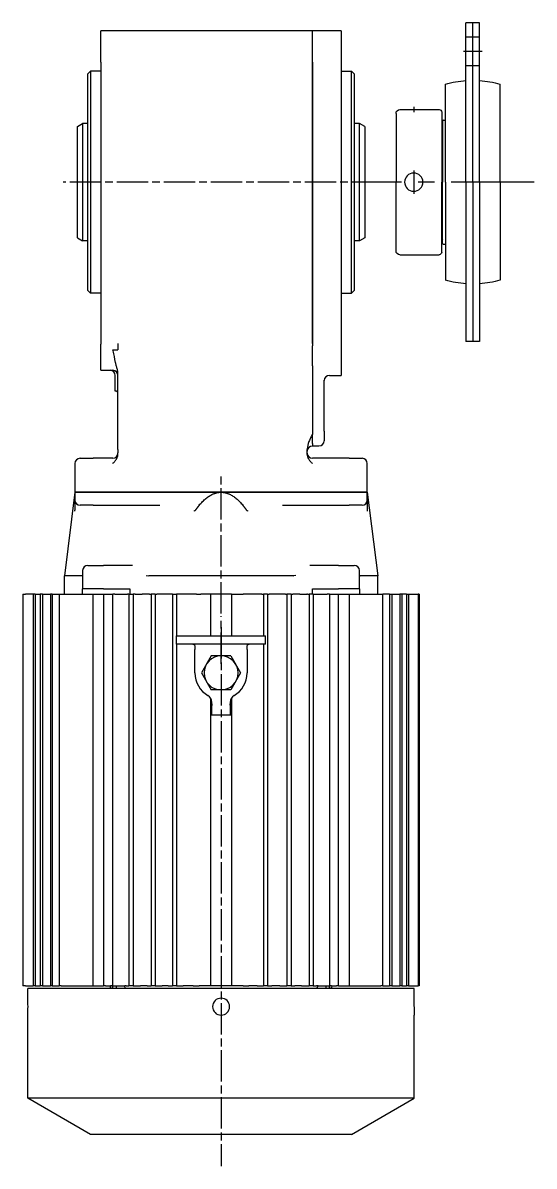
# Model space of a CAD drawing. Header units: millimetres. Extents: x 150937 to 394412, y 327166 to 584759.
# Drawn here: x 247448 to 247643.8, y 387735.7 to 388173.5 of the extents above; entities that cross this region are included whole.
import ezdxf

# ---------------------------------------------------------------- set-up
doc = ezdxf.new("R2010")
doc.units = ezdxf.units.MM
for name, pattern in [('AM_ISO08W050', [18, 12, -1.5, 3, -1.5]), ('CENTER', [50.8, 31.75, -6.35, 6.35, -6.35]), ('HIDDEN', [0.375, 0.25, -0.125])]:
    doc.linetypes.add(name, pattern=pattern)
doc.layers.add('AM_7', color=4, linetype='AM_ISO08W050')
doc.layers.add('AM_VIS', color=7, linetype='Continuous')

# ---------------------------------------------------------------- blocks, each defined once
blk = doc.blocks.new('베어링')
for p, q in [((1616.05, -9884.44), (1616.05, -9823.44)), ((1616.05, -9823.44), (1621.25, -9823.44)), ((1618.65, -9884.44), (1618.65, -9823.44)), ((1621.25, -9884.44), (1621.25, -9823.44)), ((1608.15, -9884.44), (1608.15, -9846.88)), ((1629.15, -9884.44), (1629.15, -9846.88)), ((1630.55, -9857.64), (1630.55, -9884.44)), ((1646.55, -9856.64), (1631.55, -9856.64)), ((1648.05, -9858.14), (1648.05, -9884.44)), ((1630.05, -9860.69), (1629.15, -9860.69)), ((1630.05, -9860.69), (1630.25, -9860.89)), ((1630.25, -9860.89), (1630.25, -9884.44)), ((1608.15, -9884.44), (1608.15, -9922)), ((1616.05, -9884.44), (1616.05, -9945.44)), ((1618.65, -9884.44), (1618.65, -9945.44)), ((1621.25, -9884.44), (1621.25, -9945.44)), ((1629.15, -9884.44), (1629.15, -9922)), ((1630.25, -9907.99), (1630.25, -9884.44)), ((1630.55, -9911.24), (1630.55, -9884.44)), ((1648.05, -9910.74), (1648.05, -9884.44)), ((1630.05, -9908.19), (1629.15, -9908.19)), ((1630.05, -9908.19), (1630.25, -9907.99)), ((1646.55, -9912.24), (1631.55, -9912.24)), ((1616.05, -9945.44), (1621.25, -9945.44))]:
    blk.add_line(p, q)
at = {"color": 3, "linetype": 'HIDDEN'}
for p, q in [((1616.05, -9828.94), (1621.25, -9828.94)), ((1616.05, -9839.94), (1621.25, -9839.94))]:
    blk.add_line(p, q, dxfattribs=at)
at = {"color": 1, "linetype": 'CENTER'}
for p, q in [((1615.05, -9834.44), (1622.25, -9834.44)), ((1641.25, -9855.64), (1641.25, -9857.64)), ((1641.25, -9879.94), (1641.25, -9888.94)), ((1595.15, -9884.44), (1661.05, -9884.44))]:
    blk.add_line(p, q, dxfattribs=at)
blk.add_circle((1641.25, -9884.44), 3.5)
for centre, radius, start, end in [((1618.65, -9884.44), 39, 93.8226, 105.6185), ((1618.65, -9884.44), 39, 74.3815, 86.1774), ((1631.55, -9857.64), 1, 90, 180), ((1646.55, -9858.14), 1.5, 0, 90), ((1630.75, -9862.3), 0.5, 180, 246.4218), ((1630.75, -9906.58), 0.5, 113.5782, 180), ((1631.55, -9911.24), 1, 180, 270), ((1646.55, -9910.74), 1.5, 270, 0), ((1618.65, -9884.44), 39, 254.3815, 266.1774), ((1618.65, -9884.44), 39, 273.8226, 285.6185)]:
    blk.add_arc(centre, radius, start, end)
blk = doc.blocks.new('FEWWER')
at = {"layer": 'AM_7'}
for p, q in [((18497.36, -391.35), (18374.75, -391.35)), ((18435.25, -556.59), (18435.25, -502.59)), ((18435.25, -575.79), (18435.25, -557.59)), ((18435.25, -561.79), (18435.25, -768.16)), ((18435.25, -579.29), (18435.25, -579.29)), ((18435.25, -579.29), (18435.25, -579.29))]:
    blk.add_line(p, q, dxfattribs=at)
at = {"layer": 'AM_VIS'}
for p, q in [((18470.25, -333.39), (18389.25, -333.39)), ((18389.25, -345.39), (18389.25, -333.39)), ((18481.25, -333.35), (18470.25, -333.35)), ((18470.25, -345.35), (18470.25, -333.35)), ((18481.25, -333.35), (18481.25, -345.35)), ((18389.25, -345.39), (18389.25, -453.39)), ((18470.25, -345.35), (18470.25, -454.04)), ((18470.25, -453.18), (18470.25, -345.39)), ((18481.25, -345.35), (18481.25, -453.35)), ((18384.25, -349.85), (18385.25, -348.85)), ((18384.25, -391.35), (18384.25, -349.85)), ((18385.25, -348.85), (18385.25, -391.35)), ((18389.25, -348.85), (18385.25, -348.85)), ((18481.25, -348.85), (18485.25, -348.85)), ((18485.25, -391.35), (18485.25, -348.85)), ((18486.25, -349.85), (18485.25, -348.85)), ((18486.25, -349.85), (18486.25, -391.35)), ((18380.25, -370), (18382.25, -368.85)), ((18380.25, -391.35), (18380.25, -370)), ((18382.25, -368.85), (18382.25, -391.35)), ((18384.25, -368.85), (18382.25, -368.85)), ((18488.25, -368.85), (18486.25, -368.85)), ((18488.25, -391.35), (18488.25, -368.85)), ((18490.25, -370), (18488.25, -368.85)), ((18490.25, -370), (18490.25, -391.35)), ((18380.25, -412.69), (18380.25, -391.35)), ((18382.25, -391.35), (18382.25, -413.85)), ((18384.25, -432.85), (18384.25, -391.35)), ((18385.25, -391.35), (18385.25, -433.85)), ((18485.25, -433.85), (18485.25, -391.35)), ((18486.25, -391.35), (18486.25, -432.85)), ((18488.25, -413.85), (18488.25, -391.35)), ((18490.25, -391.35), (18490.25, -412.69)), ((18380.25, -412.69), (18382.25, -413.85)), ((18384.25, -413.85), (18382.25, -413.85)), ((18488.25, -413.85), (18486.25, -413.85)), ((18490.25, -412.69), (18488.25, -413.85)), ((18384.25, -432.85), (18385.25, -433.85)), ((18486.25, -432.85), (18485.25, -433.85)), ((18389.25, -433.85), (18385.25, -433.85)), ((18481.25, -433.85), (18485.25, -433.85)), ((18389.25, -463.39), (18389.25, -453.39)), ((18395.75, -453.18), (18395.75, -453.39)), ((18395.75, -453.39), (18395.75, -455.56)), ((18470.25, -461.67), (18470.25, -454.04)), ((18481.25, -453.35), (18481.25, -465.35)), ((18393.75, -455.56), (18395.75, -455.56)), ((18389.25, -463.39), (18393.75, -463.39)), ((18470.25, -461.67), (18470.25, -487.98)), ((18394.75, -471.35), (18394.75, -465.39)), ((18395.75, -493.72), (18395.75, -464.63)), ((18474.75, -486.71), (18474.75, -467.18)), ((18476.75, -465.35), (18481.25, -465.35)), ((18470.25, -491.47), (18470.25, -487.98)), ((18474.75, -486.71), (18474.75, -490.35)), ((18395.75, -493.72), (18395.75, -494.97)), ((18468.25, -493.52), (18468.25, -493.72)), ((18468.25, -494.97), (18468.25, -493.72)), ((18470.25, -491.47), (18470.25, -492.39)), ((18470.25, -492.35), (18472.75, -492.35)), ((18379.25, -499.09), (18379.25, -510.09)), ((18381.25, -497.09), (18386.25, -497.09)), ((18393.75, -497.09), (18386.25, -497.09)), ((18395.75, -495.63), (18395.75, -494.97)), ((18468.25, -495.63), (18468.25, -494.97)), ((18484.25, -497.09), (18470.25, -497.09)), ((18484.25, -497.09), (18489.25, -497.09)), ((18491.25, -510.09), (18491.25, -499.09)), ((18379.25, -510.09), (18375.25, -542.09)), ((18379.25, -510.09), (18379.25, -513.09)), ((18379.25, -510.09), (18386.25, -510.09)), ((18386.25, -510.09), (18379.25, -510.09)), ((18435.25, -510.09), (18386.25, -510.09)), ((18386.25, -510.09), (18484.25, -510.09)), ((18484.25, -510.09), (18435.25, -510.09)), ((18484.25, -510.09), (18491.25, -510.09)), ((18491.25, -510.09), (18484.25, -510.09)), ((18491.25, -510.09), (18495.25, -542.09)), ((18491.25, -513.09), (18491.25, -510.09)), ((18379.25, -513.09), (18379.25, -516.98)), ((18386.25, -515.09), (18381.25, -515.09)), ((18386.25, -515.09), (18411.75, -515.09)), ((18458.74, -515.09), (18484.25, -515.09)), ((18489.25, -515.09), (18484.25, -515.09)), ((18491.25, -513.09), (18491.25, -516.98)), ((18384.25, -538.09), (18390.25, -538.09)), ((18401.3, -538.09), (18390.25, -538.09)), ((18480.25, -538.09), (18469.2, -538.09)), ((18480.25, -538.09), (18486.25, -538.09)), ((18375.25, -549.09), (18375.25, -542.09)), ((18382.01, -542.09), (18375.25, -542.09)), ((18382.25, -540.09), (18382.25, -547.09)), ((18406.63, -541.97), (18407.55, -542.09)), ((18462.92, -542.09), (18407.58, -542.09)), ((18463.87, -541.97), (18462.94, -542.09)), ((18488.25, -547.09), (18488.25, -540.09)), ((18495.25, -542.09), (18488.49, -542.09)), ((18495.25, -549.09), (18495.25, -542.09)), ((18390.25, -547.09), (18382.25, -547.09)), ((18382.25, -549.09), (18382.25, -547.09)), ((18390.25, -547.09), (18400.27, -547.09)), ((18400.27, -547.09), (18400.27, -549.09)), ((18470.22, -547.09), (18480.25, -547.09)), ((18470.22, -549.09), (18470.22, -547.09)), ((18488.25, -547.09), (18480.25, -547.09)), ((18488.25, -547.09), (18488.25, -549.09)), ((18359.35, -549.09), (18359.35, -699.09)), ((18359.35, -549.09), (18359.64, -549.09)), ((18359.64, -549.09), (18360.38, -549.09)), ((18363.25, -549.09), (18360.38, -549.09)), ((18363.25, -549.09), (18363.25, -699.09)), ((18364.05, -549.09), (18363.25, -549.09)), ((18364.05, -549.09), (18364.05, -699.09)), ((18364.05, -549.09), (18366.02, -549.09)), ((18366.02, -549.09), (18366.02, -699.09)), ((18366.82, -549.09), (18366.02, -549.09)), ((18366.82, -549.09), (18366.82, -699.09)), ((18366.82, -549.09), (18369.89, -549.09)), ((18369.89, -549.09), (18369.89, -699.09)), ((18370.6, -549.09), (18369.89, -549.09)), ((18370.6, -549.09), (18370.6, -699.09)), ((18370.6, -549.09), (18373.25, -549.09)), ((18373.25, -549.09), (18373.25, -699.09)), ((18373.25, -549.09), (18374.05, -549.09)), ((18374.05, -549.09), (18386.19, -549.09)), ((18386.19, -549.09), (18386.19, -699.09)), ((18386.19, -549.09), (18388.06, -549.09)), ((18388.06, -549.09), (18390.25, -549.09)), ((18390.25, -549.09), (18390.25, -699.09)), ((18390.25, -549.09), (18391.05, -549.09)), ((18391.05, -549.09), (18392.95, -549.09)), ((18392.95, -549.09), (18393.75, -549.09)), ((18393.75, -699.09), (18393.75, -549.09)), ((18394.63, -549.09), (18393.75, -549.09)), ((18394.63, -549.09), (18395.57, -549.09)), ((18395.57, -549.09), (18399.39, -549.09)), ((18399.95, -549.09), (18399.39, -549.09)), ((18399.95, -549.09), (18399.95, -699.09)), ((18399.95, -549.09), (18401.55, -549.09)), ((18401.55, -549.09), (18401.55, -699.09)), ((18402.11, -549.09), (18401.55, -549.09)), ((18402.41, -549.09), (18402.11, -549.09)), ((18402.41, -549.09), (18405.05, -549.09)), ((18406.99, -549.09), (18405.05, -549.09)), ((18407.79, -549.09), (18406.99, -549.09)), ((18407.79, -549.09), (18408.45, -549.09)), ((18408.45, -549.09), (18408.45, -699.09)), ((18410.05, -549.09), (18408.45, -549.09)), ((18410.05, -549.09), (18410.05, -699.09)), ((18410.05, -549.09), (18410.63, -549.09)), ((18412.68, -549.09), (18410.63, -549.09)), ((18415.03, -549.09), (18412.68, -549.09)), ((18416.03, -549.09), (18415.03, -549.09)), ((18416.67, -549.09), (18416.03, -549.09)), ((18416.67, -549.09), (18416.67, -699.09)), ((18416.67, -549.09), (18418.25, -549.09)), ((18418.25, -549.09), (18418.25, -565.09)), ((18418.87, -549.09), (18418.25, -549.09)), ((18420.72, -549.09), (18418.87, -549.09)), ((18424.6, -549.09), (18420.72, -549.09)), ((18425.83, -549.09), (18424.6, -549.09)), ((18425.83, -549.09), (18426.82, -549.09)), ((18426.82, -549.09), (18427.53, -549.09)), ((18431.25, -549.09), (18427.53, -549.09)), ((18439.25, -549.09), (18431.25, -549.09)), ((18431.25, -549.09), (18431.25, -565.09)), ((18439.25, -549.09), (18439.25, -565.09)), ((18439.25, -549.09), (18442.96, -549.09)), ((18442.96, -549.09), (18443.68, -549.09)), ((18444.66, -549.09), (18443.68, -549.09)), ((18445.9, -549.09), (18444.66, -549.09)), ((18449.02, -549.09), (18445.9, -549.09)), ((18450.85, -549.09), (18449.02, -549.09)), ((18450.85, -549.09), (18451.45, -549.09)), ((18451.45, -549.09), (18451.45, -565.09)), ((18453.05, -549.09), (18451.45, -549.09)), ((18453.05, -549.09), (18453.05, -699.09)), ((18453.05, -549.09), (18453.69, -549.09)), ((18454.71, -549.09), (18453.69, -549.09)), ((18457.82, -549.09), (18454.71, -549.09)), ((18459.87, -549.09), (18457.82, -549.09)), ((18459.87, -549.09), (18460.45, -549.09)), ((18460.45, -549.09), (18460.45, -699.09)), ((18462.05, -549.09), (18460.45, -549.09)), ((18462.05, -549.09), (18462.05, -699.09)), ((18462.05, -549.09), (18462.7, -549.09)), ((18463.51, -549.09), (18462.7, -549.09)), ((18465.45, -549.09), (18463.51, -549.09)), ((18465.45, -549.09), (18468.08, -549.09)), ((18468.38, -549.09), (18468.08, -549.09)), ((18468.38, -549.09), (18468.95, -549.09)), ((18468.95, -549.09), (18468.95, -699.09)), ((18470.54, -549.09), (18468.95, -549.09)), ((18470.54, -549.09), (18470.54, -699.09)), ((18470.54, -549.09), (18471.1, -549.09)), ((18471.1, -549.09), (18474.93, -549.09)), ((18474.93, -549.09), (18475.87, -549.09)), ((18476.75, -549.09), (18475.87, -549.09)), ((18476.75, -549.09), (18476.75, -699.09)), ((18476.75, -549.09), (18477.55, -549.09)), ((18477.55, -549.09), (18479.45, -549.09)), ((18479.45, -549.09), (18480.25, -549.09)), ((18480.25, -699.09), (18480.25, -549.09)), ((18480.25, -549.09), (18482.44, -549.09)), ((18482.44, -549.09), (18484.3, -549.09)), ((18484.3, -549.09), (18496.45, -549.09)), ((18484.3, -549.09), (18484.3, -699.09)), ((18496.45, -549.09), (18497.25, -549.09)), ((18497.25, -699.09), (18497.25, -549.09)), ((18499.81, -549.09), (18497.25, -549.09)), ((18499.81, -549.09), (18499.81, -699.09)), ((18499.81, -549.09), (18500.61, -549.09)), ((18500.61, -549.09), (18500.61, -699.09)), ((18500.61, -549.09), (18503.73, -549.09)), ((18503.73, -549.09), (18503.73, -699.09)), ((18504.47, -549.09), (18503.73, -549.09)), ((18504.47, -549.09), (18504.47, -699.09)), ((18506.26, -549.09), (18504.47, -549.09)), ((18506.26, -549.09), (18506.26, -699.09)), ((18506.26, -549.09), (18507.06, -549.09)), ((18507.06, -549.09), (18507.06, -699.09)), ((18507.06, -549.09), (18510.78, -549.09)), ((18510.78, -549.09), (18510.78, -699.09)), ((18511.14, -549.09), (18510.78, -549.09)), ((18511.14, -549.09), (18511.14, -699.09)), ((18418.25, -568.29), (18418.25, -565.09)), ((18418.25, -565.09), (18420.17, -565.09)), ((18418.25, -568.29), (18418.25, -699.09)), ((18420.17, -568.29), (18418.25, -568.29)), ((18420.17, -565.09), (18450.32, -565.09)), ((18450.32, -568.29), (18420.17, -568.29)), ((18450.32, -565.09), (18452.25, -565.09)), ((18452.25, -568.29), (18450.32, -568.29)), ((18451.45, -568.29), (18451.45, -699.09)), ((18452.25, -568.29), (18452.25, -565.09)), ((18425.25, -579.29), (18425.25, -570.29)), ((18431.49, -572.79), (18427.74, -579.29)), ((18435.25, -572.79), (18431.49, -572.79)), ((18439, -572.79), (18435.25, -572.79)), ((18439, -572.79), (18442.76, -579.29)), ((18445.25, -570.29), (18445.25, -579.29)), ((18427.74, -579.29), (18431.49, -585.79)), ((18442.76, -579.29), (18439, -585.79)), ((18435.25, -585.79), (18431.49, -585.79)), ((18439, -585.79), (18435.25, -585.79)), ((18431.25, -588.89), (18431.25, -699.09)), ((18431.75, -591.09), (18431.75, -590.55)), ((18438.75, -590.55), (18438.75, -591.09)), ((18439.25, -588.89), (18439.25, -699.09)), ((18431.25, -595.29), (18439.25, -595.29)), ((18431.75, -595.17), (18431.75, -591.09)), ((18438.75, -591.09), (18438.75, -595.17)), ((18359.64, -699.09), (18359.35, -699.09)), ((18360.38, -699.09), (18359.64, -699.09)), ((18360.38, -699.09), (18363.25, -699.09)), ((18509.17, -700.09), (18361.25, -700.09)), ((18361.25, -703.84), (18361.25, -700.09)), ((18364.05, -699.09), (18363.25, -699.09)), ((18364.05, -699.09), (18366.02, -699.09)), ((18366.82, -699.09), (18366.02, -699.09)), ((18366.82, -699.09), (18369.89, -699.09)), ((18370.6, -699.09), (18369.89, -699.09)), ((18370.6, -699.09), (18373.25, -699.09)), ((18374.05, -699.09), (18373.25, -699.09)), ((18374.05, -699.09), (18386.19, -699.09)), ((18386.19, -699.09), (18390.25, -699.09)), ((18391.05, -699.09), (18390.25, -699.09)), ((18391.05, -699.09), (18392.95, -699.09)), ((18393.75, -699.09), (18392.95, -699.09)), ((18393.75, -699.09), (18394.63, -699.09)), ((18394.63, -699.09), (18396.41, -699.09)), ((18396.41, -699.09), (18398.38, -699.09)), ((18398.87, -699.09), (18398.38, -699.09)), ((18398.87, -699.09), (18399.27, -699.09)), ((18399.27, -699.09), (18399.95, -699.09)), ((18401.55, -699.09), (18399.95, -699.09)), ((18401.55, -699.09), (18402.11, -699.09)), ((18402.11, -699.09), (18404.37, -699.09)), ((18406.99, -699.09), (18404.37, -699.09)), ((18406.99, -699.09), (18407.79, -699.09)), ((18407.79, -699.09), (18408.45, -699.09)), ((18410.05, -699.09), (18408.45, -699.09)), ((18410.05, -699.09), (18410.63, -699.09)), ((18410.63, -699.09), (18412.68, -699.09)), ((18415.03, -699.09), (18412.68, -699.09)), ((18415.03, -699.09), (18416.03, -699.09)), ((18416.03, -699.09), (18416.67, -699.09)), ((18418.25, -699.09), (18416.67, -699.09)), ((18418.25, -699.09), (18418.87, -699.09)), ((18418.87, -699.09), (18420.72, -699.09)), ((18424.6, -699.09), (18420.72, -699.09)), ((18424.6, -699.09), (18425.83, -699.09)), ((18425.83, -699.09), (18426.82, -699.09)), ((18427.53, -699.09), (18426.82, -699.09)), ((18431.25, -699.09), (18427.53, -699.09)), ((18439.25, -699.09), (18431.25, -699.09)), ((18442.96, -699.09), (18439.25, -699.09)), ((18443.68, -699.09), (18442.96, -699.09)), ((18443.68, -699.09), (18444.66, -699.09)), ((18444.66, -699.09), (18445.9, -699.09)), ((18449.02, -699.09), (18445.9, -699.09)), ((18449.02, -699.09), (18450.85, -699.09)), ((18450.85, -699.09), (18451.45, -699.09)), ((18453.05, -699.09), (18451.45, -699.09)), ((18453.05, -699.09), (18453.69, -699.09)), ((18453.69, -699.09), (18454.71, -699.09)), ((18457.82, -699.09), (18454.71, -699.09)), ((18457.82, -699.09), (18459.87, -699.09)), ((18459.87, -699.09), (18460.45, -699.09)), ((18462.05, -699.09), (18460.45, -699.09)), ((18462.05, -699.09), (18462.7, -699.09)), ((18462.7, -699.09), (18463.51, -699.09)), ((18466.12, -699.09), (18463.51, -699.09)), ((18466.12, -699.09), (18468.38, -699.09)), ((18468.38, -699.09), (18468.95, -699.09)), ((18470.54, -699.09), (18468.95, -699.09)), ((18470.54, -699.09), (18471.22, -699.09)), ((18471.22, -699.09), (18471.81, -699.09)), ((18472.46, -699.09), (18471.81, -699.09)), ((18472.46, -699.09), (18473.77, -699.09)), ((18473.77, -699.09), (18475.87, -699.09)), ((18475.87, -699.09), (18476.75, -699.09)), ((18477.55, -699.09), (18476.75, -699.09)), ((18477.55, -699.09), (18479.45, -699.09)), ((18480.25, -699.09), (18479.45, -699.09)), ((18480.25, -699.09), (18484.3, -699.09)), ((18484.3, -699.09), (18496.45, -699.09)), ((18497.25, -699.09), (18496.45, -699.09)), ((18497.25, -699.09), (18499.81, -699.09)), ((18500.61, -699.09), (18499.81, -699.09)), ((18500.61, -699.09), (18503.73, -699.09)), ((18504.47, -699.09), (18503.73, -699.09)), ((18504.47, -699.09), (18506.26, -699.09)), ((18507.06, -699.09), (18506.26, -699.09)), ((18507.06, -699.09), (18510.78, -699.09)), ((18509.17, -707.09), (18509.17, -700.09)), ((18511.14, -699.09), (18510.78, -699.09)), ((18361.25, -742.09), (18361.25, -710.34)), ((18509.25, -742.09), (18509.25, -710.39)), ((18509.25, -742.09), (18361.25, -742.09)), ((18385.25, -756.09), (18361.25, -742.09)), ((18485.25, -756.09), (18509.25, -742.09)), ((18485.25, -756.09), (18385.25, -756.09))]:
    blk.add_line(p, q, dxfattribs=at)
for centre, radius, start, end in [((18392.75, -465.39), 2, 0, 90), ((18393.75, -465.39), 2, 0, 90), ((18476.75, -467.35), 2, 90, 180), ((18394.75, -472.35), 1, 0, 90), ((18470.25, -494.39), 2, 90, 180), ((18472.75, -490.35), 2, 270, 0), ((18381.25, -499.09), 2, 90, 180), ((18393.75, -495.09), 2, 270, 0), ((18470.25, -495.09), 2, 180, 270), ((18489.25, -499.09), 2, 0, 90), ((18381.25, -513.09), 2, 180, 270), ((18489.25, -513.09), 2, 270, 0), ((18384.25, -540.09), 2, 90, 180), ((18486.25, -540.09), 2, 0, 90), ((18435.25, -579.29), 6.5, 90, 270), ((18435.25, -579.29), 6.5, 270, 90), ((18435.25, -579.29), 10, 180, 240), ((18435.25, -579.29), 10, 300, 0), ((18428.75, -590.55), 3, 0, 60), ((18441.75, -590.55), 3, 120, 180), ((18405.84, -695.49), 8.52, 204.9706, 212.6487), ((18464.41, -695.35), 8.81, 327.4246, 334.8539), ((18287.32, -707.09), 74, 357.483, 2.517), ((18435.25, -707.09), 3.25, 90, 270), ((18435.25, -707.09), 3.25, 270, 90), ((18583.23, -707.09), 74.06, 180.0011, 182.555)]:
    blk.add_arc(centre, radius, start, end, dxfattribs=at)
for centre, major_axis, start_param, end_param in [((18401.25, -698.86), (-8.5, 0), 0.029306, 0.15662), ((18401.25, -698.86), (-7.7, 0), 0.032351, 0.173049), ((18401.25, -698.04), (-7.7, 0), 0.146958, 0.290332), ((18401.89, -697.74), (-7.14, 0), 0.204407, 0.36159), ((18468.61, -697.74), (-7.14, 0), 2.780003, 2.937186), ((18469.25, -698.23), (-7.7, 0), 2.877829, 3.02042), ((18469.25, -699.04), (-7.7, 0), 2.99443, 3.1348), ((18469.25, -698.86), (-8.5, 0), 2.984973, 3.112287)]:
    blk.add_ellipse(centre, major_axis=major_axis, ratio=0.928703, start_param=start_param, end_param=end_param, dxfattribs=at)
for points, knots in [([(18394.9, -460.68), (18394.89, -460.6), (18394.87, -460.53), (18394.54, -458.8), (18394.23, -457.21), (18393.97, -456.07), (18393.9, -455.76), (18393.81, -455.6), (18393.8, -455.59), (18393.78, -455.57), (18393.77, -455.57), (18393.76, -455.56), (18393.75, -455.56), (18393.75, -455.56)], [5.132792, 5.132792, 5.132792, 5.132792, 5.172383, 5.172383, 6.035612, 6.035612, 6.425872, 6.425872, 6.498628, 6.498628, 6.529537, 6.529537, 6.548671, 6.548671, 6.548671, 6.548671]), ([(18395.75, -464.63), (18395.75, -464.56), (18395.75, -464.49), (18395.73, -464.08), (18395.68, -463.74), (18395.58, -463.23), (18395.53, -463.01), (18395.41, -462.58), (18395.35, -462.36), (18395.24, -461.98), (18395.19, -461.79), (18395.07, -461.4), (18395.02, -461.21), (18394.94, -460.9), (18394.92, -460.79), (18394.9, -460.68)], [33.72229, 33.72229, 33.72229, 33.72229, 33.960406, 33.960406, 35.17355, 35.17355, 35.944235, 35.944235, 36.71492, 36.71492, 37.428858, 37.428858, 38.142796, 38.142796, 38.532128, 38.532128, 38.532128, 38.532128]), ([(18470.25, -487.89), (18470.02, -488.32), (18469.79, -488.77), (18469.33, -489.7), (18469.11, -490.17), (18468.52, -491.61), (18468.25, -492.59), (18468.25, -493.52)], [0, 0, 0, 0, 1.783265, 1.783265, 3.56653, 3.56653, 7.133059, 7.133059, 7.133059, 7.133059]), ([(18393.75, -499.09), (18394.03, -498.81), (18394.33, -498.51), (18394.75, -498.02), (18394.88, -497.86), (18395.13, -497.52), (18395.23, -497.34), (18395.45, -496.95), (18395.56, -496.69), (18395.67, -496.29), (18395.7, -496.15), (18395.74, -495.89), (18395.75, -495.75), (18395.75, -495.63)], [0, 0, 0, 0, 1.175628, 1.175628, 1.763442, 1.763442, 2.351256, 2.351256, 3.115889, 3.115889, 3.498205, 3.498205, 3.880521, 3.880521, 3.880521, 3.880521]), ([(18468.25, -495.63), (18468.25, -495.75), (18468.26, -495.89), (18468.3, -496.15), (18468.32, -496.29), (18468.44, -496.69), (18468.55, -496.95), (18468.76, -497.34), (18468.87, -497.52), (18469.11, -497.86), (18469.25, -498.02), (18469.67, -498.51), (18469.97, -498.81), (18470.25, -499.09)], [10.110645, 10.110645, 10.110645, 10.110645, 10.492961, 10.492961, 10.875277, 10.875277, 11.639909, 11.639909, 12.227723, 12.227723, 12.815538, 12.815538, 13.991166, 13.991166, 13.991166, 13.991166]), ([(18379.3, -517.34), (18379.3, -517.34), (18379.3, -517.34), (18379.28, -517.29), (18379.26, -517.23), (18379.25, -517.11), (18379.25, -517.05), (18379.25, -516.98)], [-0.0058802, -0.0058802, -0.0058802, -0.0058802, 0, 0, 0.4457043, 0.4457043, 0.7722863, 0.7722863, 0.7722863, 0.7722863]), ([(18425.39, -516.98), (18425.39, -516.98), (18425.38, -516.99), (18425.33, -517.06), (18425.27, -517.12), (18425.11, -517.24), (18425, -517.29), (18424.87, -517.34), (18424.87, -517.34), (18424.87, -517.34)], [0, 0, 0, 0, 0.0213159, 0.0213159, 0.2796723, 0.2796723, 0.6066662, 0.6066662, 0.6112235, 0.6112235, 0.6112235, 0.6112235]), ([(18445.63, -517.34), (18445.63, -517.34), (18445.62, -517.34), (18445.48, -517.29), (18445.37, -517.23), (18445.21, -517.11), (18445.15, -517.05), (18445.1, -516.98)], [-0.0058802, -0.0058802, -0.0058802, -0.0058802, 0, 0, 0.4457037, 0.4457037, 0.7722848, 0.7722848, 0.7722848, 0.7722848]), ([(18491.25, -516.98), (18491.25, -516.98), (18491.25, -516.99), (18491.25, -517.06), (18491.24, -517.12), (18491.23, -517.24), (18491.22, -517.29), (18491.2, -517.34), (18491.2, -517.34), (18491.2, -517.34)], [0, 0, 0, 0, 0.0213159, 0.0213159, 0.2796723, 0.2796723, 0.6066663, 0.6066663, 0.6112236, 0.6112236, 0.6112236, 0.6112236]), ([(18382.02, -542.09), (18382.09, -542.07), (18382.15, -542.05), (18382.23, -542.01), (18382.25, -541.99), (18382.25, -541.97), (18382.25, -541.97), (18382.25, -541.97)], [0.02856, 0.02856, 0.02856, 0.02856, 0.4980531, 0.4980531, 0.9950182, 0.9950182, 0.9971166, 0.9971166, 0.9971166, 0.9971166]), ([(18488.25, -541.97), (18488.25, -541.97), (18488.25, -541.97), (18488.25, -541.99), (18488.27, -542.01), (18488.35, -542.05), (18488.4, -542.07), (18488.47, -542.09)], [-0.0020984, -0.0020984, -0.0020984, -0.0020984, 0, 0, 0.4969816, 0.4969816, 0.9664903, 0.9664903, 0.9664903, 0.9664903]), ([(18424.48, -568.29), (18424.5, -568.29), (18424.52, -568.29), (18424.65, -568.3), (18424.76, -568.32), (18424.95, -568.4), (18425.02, -568.47), (18425.13, -568.64), (18425.16, -568.74), (18425.21, -568.99), (18425.23, -569.14), (18425.24, -569.43), (18425.25, -569.59), (18425.25, -569.94), (18425.25, -570.12), (18425.25, -570.29)], [13.7246, 13.7246, 13.7246, 13.7246, 13.802055, 13.802055, 14.341134, 14.341134, 14.880214, 14.880214, 15.378953, 15.378953, 15.877691, 15.877691, 16.379026, 16.379026, 16.880361, 16.880361, 16.880361, 16.880361]), ([(18445.25, -570.29), (18445.25, -570.12), (18445.25, -569.94), (18445.25, -569.59), (18445.25, -569.43), (18445.27, -569.14), (18445.28, -568.99), (18445.33, -568.74), (18445.37, -568.64), (18445.47, -568.47), (18445.55, -568.4), (18445.73, -568.32), (18445.84, -568.3), (18445.98, -568.29), (18445.99, -568.29), (18446.01, -568.29)], [5.626787, 5.626787, 5.626787, 5.626787, 6.128122, 6.128122, 6.629457, 6.629457, 7.128195, 7.128195, 7.626934, 7.626934, 8.166013, 8.166013, 8.705093, 8.705093, 8.782548, 8.782548, 8.782548, 8.782548]), ([(18431.75, -591.09), (18431.75, -591.2), (18431.75, -591.32), (18431.74, -591.54), (18431.73, -591.64), (18431.68, -591.76), (18431.66, -591.79), (18431.62, -591.84), (18431.6, -591.86), (18431.53, -591.9), (18431.48, -591.93), (18431.37, -591.95), (18431.31, -591.96), (18431.25, -591.96)], [0, 0, 0, 0, 0.333694, 0.333694, 0.667387, 0.667387, 0.787835, 0.787835, 0.908283, 0.908283, 1.080521, 1.080521, 1.252758, 1.252758, 1.252758, 1.252758]), ([(18431.25, -595.26), (18431.31, -595.26), (18431.38, -595.26), (18431.5, -595.25), (18431.56, -595.25), (18431.65, -595.23), (18431.68, -595.22), (18431.74, -595.2), (18431.75, -595.19), (18431.75, -595.17)], [1.5311723, 1.5311723, 1.5311723, 1.5311723, 1.7192114, 1.7192114, 1.9072504, 1.9072504, 2.0994543, 2.0994543, 2.2916582, 2.2916582, 2.2916582, 2.2916582]), ([(18439.25, -591.96), (18439.19, -591.96), (18439.13, -591.95), (18439.02, -591.93), (18438.97, -591.9), (18438.9, -591.86), (18438.87, -591.84), (18438.83, -591.79), (18438.82, -591.76), (18438.77, -591.64), (18438.76, -591.54), (18438.75, -591.32), (18438.75, -591.2), (18438.75, -591.09)], [1.252758, 1.252758, 1.252758, 1.252758, 1.424996, 1.424996, 1.597233, 1.597233, 1.717681, 1.717681, 1.838129, 1.838129, 2.171822, 2.171822, 2.505516, 2.505516, 2.505516, 2.505516]), ([(18438.75, -595.17), (18438.75, -595.19), (18438.76, -595.2), (18438.81, -595.22), (18438.85, -595.23), (18438.94, -595.25), (18439, -595.25), (18439.12, -595.26), (18439.19, -595.26), (18439.25, -595.26)], [0.7706864, 0.7706864, 0.7706864, 0.7706864, 0.9628903, 0.9628903, 1.1550942, 1.1550942, 1.3431333, 1.3431333, 1.5311723, 1.5311723, 1.5311723, 1.5311723])]:
    blk.add_open_spline(points, degree=3, knots=knots, dxfattribs=at)
for points, weights in [([(18426.86, -515.09), (18431.08, -510.09), (18435.25, -510.09)], [1, 1.00278629685, 1]), ([(18435.25, -510.09), (18439.42, -510.09), (18443.64, -515.09)], [1, 1.00278629685, 1]), ([(18426.86, -515.09), (18426.13, -515.96), (18425.39, -516.98)], [1.00887388587, 1.00916035049, 1.00927830665]), ([(18445.1, -516.98), (18444.37, -515.96), (18443.64, -515.09)], [1.00927830665, 1.00916035049, 1.00887388587])]:
    blk.add_rational_spline(points, weights, degree=2, dxfattribs=at)
for points in [[(18382.01, -542.09), (18382.01, -542.09), (18382.02, -542.09), (18382.02, -542.09)], [(18407.55, -542.09), (18407.56, -542.09), (18407.57, -542.09), (18407.58, -542.09)], [(18462.92, -542.09), (18462.93, -542.09), (18462.93, -542.09), (18462.94, -542.09)], [(18488.47, -542.09), (18488.48, -542.09), (18488.48, -542.09), (18488.49, -542.09)]]:
    blk.add_open_spline(points, degree=3, dxfattribs=at)

msp = doc.modelspace()

# ---------------------------------------------------------------- block references
at = {"xscale": -1}
msp.add_blockref('베어링', (249238.93, 397996.923), dxfattribs=at)
msp.add_blockref('FEWWER', (229088.629, 388503.831))

doc.saveas('drawing.dxf')
